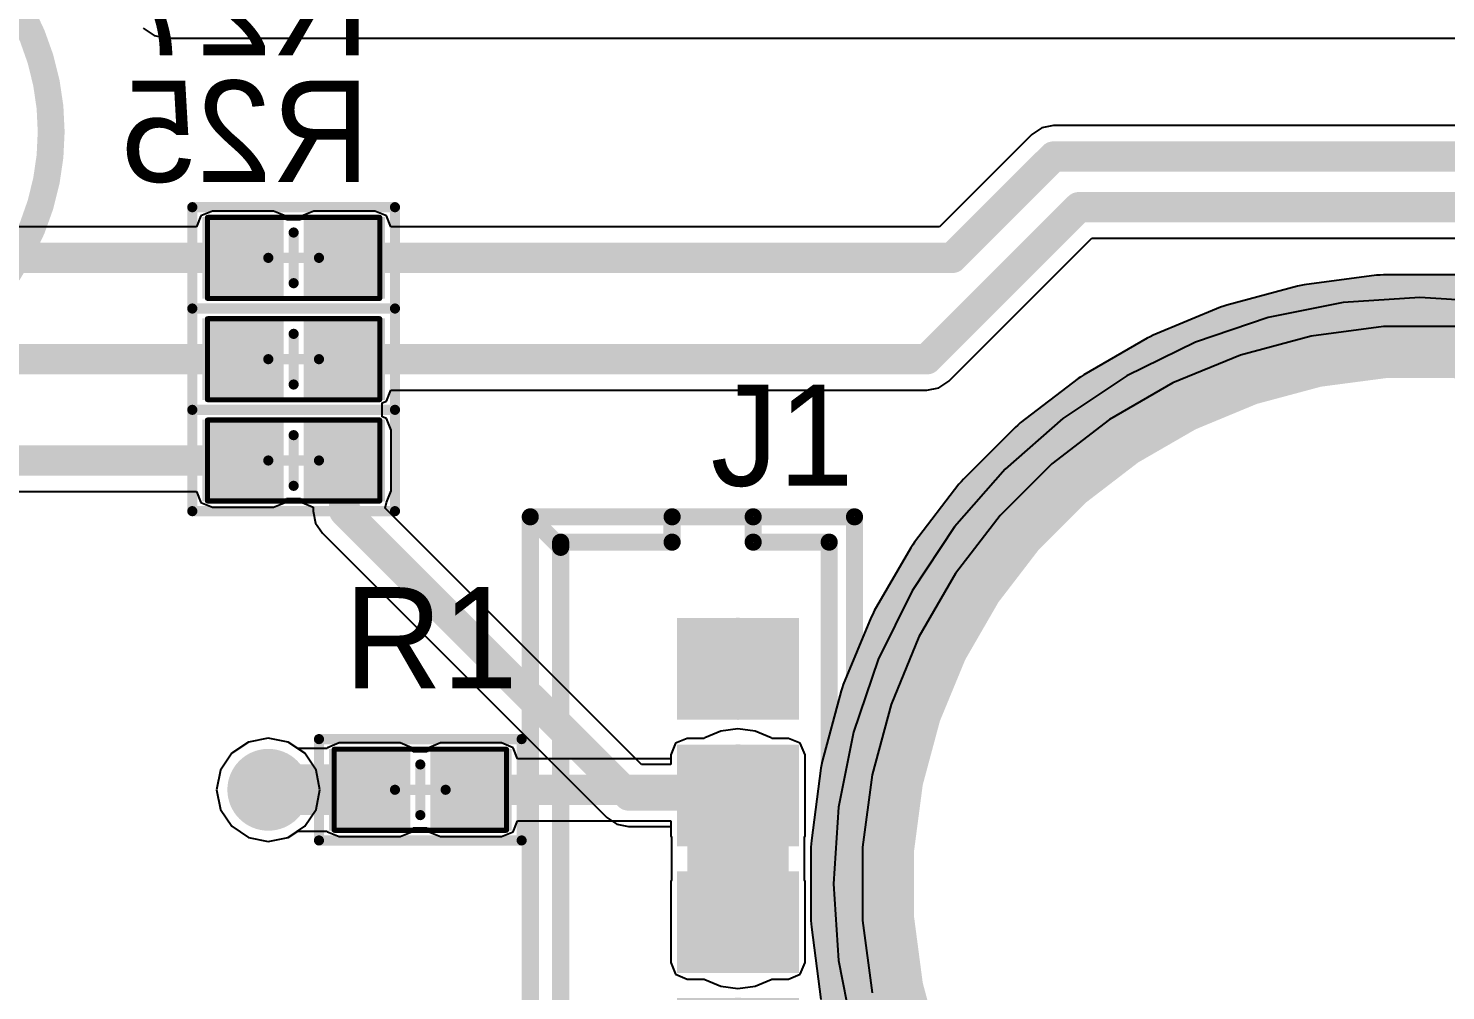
# Model space of a CAD drawing. Header units: millimetres. Extents: x 118 to 288, y 159 to 220.
# Drawn here: x 217.38 to 231.37, y 193.79 to 203.29 of the extents above; entities that cross this region are included whole.
import ezdxf

# ---------------------------------------------------------------- set-up
doc = ezdxf.new("R2010")
doc.units = ezdxf.units.MM
for name, color, linetype in [('BottomLayer', 5, 'Continuous'), ('BottomOverlay', 54, 'Continuous'), ('BottomPaste', 16, 'Continuous'), ('BottomSolder', 6, 'Continuous'), ('InternalPlane1', 76, 'Continuous'), ('InternalPlane2', 16, 'Continuous'), ('KeepOutLayer', 6, 'Continuous'), ('Mechanical1', 6, 'Continuous'), ('Mechanical15', 56, 'Continuous'), ('MultiLayer', 9, 'Continuous'), ('PadHoleLayer', 156, 'Continuous'), ('TopLayer', 1, 'Continuous'), ('TopOverlay', 2, 'Continuous'), ('TopPaste', 8, 'Continuous'), ('TopSolder', 216, 'Continuous'), ('ViaHoleLayer', 16, 'Continuous')]:
    doc.layers.add(name, color=color, linetype=linetype)

# ---------------------------------------------------------------- blocks, each defined once
blk = doc.blocks.new('MOLEX53047_0410_B_67')
at = {"layer": 'BottomLayer'}
for points in [[(-0.4, -0.5), (0.4, -0.5), (-0.4, 0.5), (0.4, 0.5)], [(0.85, -0.5), (1.65, -0.5), (0.85, 0.5), (1.65, 0.5)], [(2.1, -0.5), (2.9, -0.5), (2.1, 0.5), (2.9, 0.5)], [(3.35, -0.5), (4.15, -0.5), (3.35, 0.5), (4.15, 0.5)]]:
    blk.add_solid(points, dxfattribs=at)
at = {"layer": 'BottomOverlay', "const_width": 0.17}
for points in [[(-1.5, 2.05), (-1.5, -1.15)], [(-1.5, 2.05), (5.25, 2.05)], [(-1.5, 2.05), (-1.2, 1.75)], [(5.25, 2.05), (4.95, 1.75)], [(5.25, 2.05), (5.25, -1.15)], [(-1.25, 1.75), (5, 1.75)], [(-1.25, 1.75), (-1.2, 1.75)], [(-1.25, 1.75), (-1.25, 0.65)], [(4.95, 1.75), (5, 1.75)], [(5, 1.75), (5, 0.65)], [(-1.5, 0.65), (-1.25, 0.65)], [(5, 0.65), (5.25, 0.65)], [(-1.5, -0.15), (-1.25, -0.15)], [(-1.25, -0.15), (-1.25, -0.9)], [(5, -0.15), (5.25, -0.15)], [(5, -0.15), (5, -0.9)], [(-1.25, -0.9), (5, -0.9)], [(-1.5, -1.15), (5.25, -1.15)]]:
    blk.add_lwpolyline(points, dxfattribs=at)
at = {"layer": 'BottomOverlay', "const_width": 0.085}
for points in [[(-1.542, 2.05, 1), (-1.458, 2.05, 1)], [(-1.542, 2.05, 1), (-1.458, 2.05, 1)], [(-1.542, 2.05, 1), (-1.458, 2.05, 1)], [(5.208, 2.05, 1), (5.292, 2.05, 1)], [(5.208, 2.05, 1), (5.292, 2.05, 1)], [(5.208, 2.05, 1), (5.292, 2.05, 1)], [(-1.292, 1.75, 1), (-1.208, 1.75, 1)], [(-1.292, 1.75, 1), (-1.208, 1.75, 1)], [(-1.292, 1.75, 1), (-1.208, 1.75, 1)], [(-1.242, 1.75, 1), (-1.157, 1.75, 1)], [(-1.242, 1.75, 1), (-1.157, 1.75, 1)], [(4.907, 1.75, 1), (4.992, 1.75, 1)], [(4.907, 1.75, 1), (4.992, 1.75, 1)], [(4.958, 1.75, 1), (5.042, 1.75, 1)], [(4.958, 1.75, 1), (5.042, 1.75, 1)], [(4.958, 1.75, 1), (5.042, 1.75, 1)], [(-1.542, 0.65, 1), (-1.458, 0.65, 1)], [(-1.292, 0.65, 1), (-1.208, 0.65, 1)], [(-1.292, 0.65, 1), (-1.208, 0.65, 1)], [(4.958, 0.65, 1), (5.042, 0.65, 1)], [(4.958, 0.65, 1), (5.042, 0.65, 1)], [(5.208, 0.65, 1), (5.292, 0.65, 1)], [(-1.542, -0.15, 1), (-1.458, -0.15, 1)], [(-1.292, -0.15, 1), (-1.208, -0.15, 1)], [(-1.292, -0.15, 1), (-1.208, -0.15, 1)], [(4.958, -0.15, 1), (5.042, -0.15, 1)], [(4.958, -0.15, 1), (5.042, -0.15, 1)], [(5.208, -0.15, 1), (5.292, -0.15, 1)], [(-1.292, -0.9, 1), (-1.208, -0.9, 1)], [(-1.292, -0.9, 1), (-1.208, -0.9, 1)], [(4.958, -0.9, 1), (5.042, -0.9, 1)], [(4.958, -0.9, 1), (5.042, -0.9, 1)], [(-1.542, -1.15, 1), (-1.458, -1.15, 1)], [(-1.542, -1.15, 1), (-1.458, -1.15, 1)], [(5.208, -1.15, 1), (5.292, -1.15, 1)], [(5.208, -1.15, 1), (5.292, -1.15, 1)]]:
    blk.add_lwpolyline(points, format="xyb", close=True, dxfattribs=at)
at = {"layer": 'BottomSolder'}
for points in [[(-0.502, -0.602), (0.502, -0.602), (-0.502, 0.602), (0.502, 0.602)], [(0.748, -0.602), (1.752, -0.602), (0.748, 0.602), (1.752, 0.602)], [(1.998, -0.602), (3.002, -0.602), (1.998, 0.602), (3.002, 0.602)], [(3.248, -0.602), (4.252, -0.602), (3.248, 0.602), (4.252, 0.602)]]:
    blk.add_solid(points, dxfattribs=at)
at = {"layer": 'InternalPlane1', "const_width": 0.504}
for points in [[(0.998, 0, 1), (1.502, 0, 1)], [(2.248, 0, 1), (2.752, 0, 1)]]:
    blk.add_lwpolyline(points, format="xyb", close=True, dxfattribs=at)
at = {"layer": 'InternalPlane2', "const_width": 0.504}
for points in [[(-0.252, 0, 1), (0.252, 0, 1)], [(0.998, 0, 1), (1.502, 0, 1)], [(2.248, 0, 1), (2.752, 0, 1)], [(3.498, 0, 1), (4.002, 0, 1)]]:
    blk.add_lwpolyline(points, format="xyb", close=True, dxfattribs=at)
at = {"layer": 'MultiLayer'}
for points in [[(-0.4, -0.5), (0.4, -0.5), (-0.4, 0.5), (0.4, 0.5)], [(0.85, -0.5), (1.65, -0.5), (0.85, 0.5), (1.65, 0.5)], [(2.1, -0.5), (2.9, -0.5), (2.1, 0.5), (2.9, 0.5)], [(3.35, -0.5), (4.15, -0.5), (3.35, 0.5), (4.15, 0.5)]]:
    blk.add_solid(points, dxfattribs=at)
at = {"layer": 'PadHoleLayer', "const_width": 0.25}
for points in [[(-0.125, 0, 1), (0.125, 0, 1)], [(1.125, 0, 1), (1.375, 0, 1)], [(2.375, 0, 1), (2.625, 0, 1)], [(3.625, 0, 1), (3.875, 0, 1)]]:
    blk.add_lwpolyline(points, format="xyb", close=True, dxfattribs=at)
at = {"layer": 'TopLayer'}
for points in [[(-0.4, -0.5), (0.4, -0.5), (-0.4, 0.5), (0.4, 0.5)], [(0.85, -0.5), (1.65, -0.5), (0.85, 0.5), (1.65, 0.5)], [(2.1, -0.5), (2.9, -0.5), (2.1, 0.5), (2.9, 0.5)], [(3.35, -0.5), (4.15, -0.5), (3.35, 0.5), (4.15, 0.5)]]:
    blk.add_solid(points, dxfattribs=at)
at = {"layer": 'TopSolder'}
for points in [[(-0.502, -0.602), (0.502, -0.602), (-0.502, 0.602), (0.502, 0.602)], [(0.748, -0.602), (1.752, -0.602), (0.748, 0.602), (1.752, 0.602)], [(1.998, -0.602), (3.002, -0.602), (1.998, 0.602), (3.002, 0.602)], [(3.248, -0.602), (4.252, -0.602), (3.248, 0.602), (4.252, 0.602)]]:
    blk.add_solid(points, dxfattribs=at)
blk = doc.blocks.new('0402__76')
at = {"layer": 'Mechanical15'}
for points, const_width in [([(-0.4, 0.85), (0.4, 0.85)], 0.05), ([(-0.4, 0.85), (-0.4, -0.85)], 0.05), ([(0.4, 0.85), (0.4, -0.85)], 0.05), ([(0, 0.25), (0, -0.25)], 0.1), ([(-0.25, 0), (0.25, 0)], 0.1), ([(-0.4, -0.85), (0.4, -0.85)], 0.05)]:
    blk.add_lwpolyline(points, dxfattribs=dict(at, const_width=const_width))
for points, const_width in [([(-0.412, 0.85, 1), (-0.387, 0.85, 1)], 0.025), ([(-0.412, 0.85, 1), (-0.387, 0.85, 1)], 0.025), ([(0.387, 0.85, 1), (0.412, 0.85, 1)], 0.025), ([(0.387, 0.85, 1), (0.412, 0.85, 1)], 0.025), ([(-0.025, 0.25, 1), (0.025, 0.25, 1)], 0.05), ([(-0.275, 0, 1), (-0.225, 0, 1)], 0.05), ([(0.225, 0, 1), (0.275, 0, 1)], 0.05), ([(-0.025, -0.25, 1), (0.025, -0.25, 1)], 0.05), ([(-0.412, -0.85, 1), (-0.387, -0.85, 1)], 0.025), ([(-0.412, -0.85, 1), (-0.387, -0.85, 1)], 0.025), ([(0.387, -0.85, 1), (0.412, -0.85, 1)], 0.025), ([(0.387, -0.85, 1), (0.412, -0.85, 1)], 0.025)]:
    blk.add_lwpolyline(points, format="xyb", close=True, dxfattribs=dict(at, const_width=const_width))
at = {"layer": 'TopLayer'}
for points in [[(0.3, 0.8), (-0.3, 0.8), (0.3, 0.2), (-0.3, 0.2)], [(0.3, -0.2), (-0.3, -0.2), (0.3, -0.8), (-0.3, -0.8)]]:
    blk.add_solid(points, dxfattribs=at)
at = {"layer": 'TopOverlay', "const_width": 0.1}
for points in [[(-0.5, 1), (-0.5, -1)], [(-0.5, 1), (0.5, 1)], [(0.5, 1), (0.5, -1)], [(-0.5, -1), (0.5, -1)]]:
    blk.add_lwpolyline(points, dxfattribs=at)
at = {"layer": 'TopOverlay', "const_width": 0.05}
for points in [[(-0.525, 1, 1), (-0.475, 1, 1)], [(-0.525, 1, 1), (-0.475, 1, 1)], [(0.475, 1, 1), (0.525, 1, 1)], [(0.475, 1, 1), (0.525, 1, 1)], [(-0.525, -1, 1), (-0.475, -1, 1)], [(-0.525, -1, 1), (-0.475, -1, 1)], [(0.475, -1, 1), (0.525, -1, 1)], [(0.475, -1, 1), (0.525, -1, 1)]]:
    blk.add_lwpolyline(points, format="xyb", close=True, dxfattribs=at)
at = {"layer": 'TopPaste'}
for points in [[(0.3, 0.8), (-0.3, 0.8), (0.3, 0.2), (-0.3, 0.2)], [(0.3, -0.2), (-0.3, -0.2), (0.3, -0.8), (-0.3, -0.8)]]:
    blk.add_solid(points, dxfattribs=at)
at = {"layer": 'TopSolder'}
for points in [[(0.402, 0.902), (-0.402, 0.902), (0.402, 0.098), (-0.402, 0.098)], [(0.402, -0.098), (-0.402, -0.098), (0.402, -0.902), (-0.402, -0.902)]]:
    blk.add_solid(points, dxfattribs=at)
blk = doc.blocks.new('LED5MM_RED_106')
at = {"layer": 'BottomLayer', "const_width": 0.675}
for points in [[(-1.607, 0, 1), (-0.933, 0, 1)], [(0.933, 0, 1), (1.607, 0, 1)]]:
    blk.add_lwpolyline(points, format="xyb", close=True, dxfattribs=at)
at = {"layer": 'BottomSolder', "const_width": 0.777}
for points in [[(-1.658, 0, 1), (-0.882, 0, 1)], [(0.882, 0, 1), (1.658, 0, 1)]]:
    blk.add_lwpolyline(points, format="xyb", close=True, dxfattribs=at)
at = {"layer": 'InternalPlane1', "const_width": 0.754}
for points in [[(-1.647, 0, 1), (-0.893, 0, 1)], [(0.893, 0, 1), (1.647, 0, 1)]]:
    blk.add_lwpolyline(points, format="xyb", close=True, dxfattribs=at)
at = {"layer": 'InternalPlane2', "const_width": 0.754}
blk.add_lwpolyline([(0.893, 0, 1), (1.647, 0, 1)], format="xyb", close=True, dxfattribs=at)
at = {"layer": 'MultiLayer', "const_width": 0.675}
for points in [[(-1.607, 0, 1), (-0.933, 0, 1)], [(0.933, 0, 1), (1.607, 0, 1)]]:
    blk.add_lwpolyline(points, format="xyb", close=True, dxfattribs=at)
at = {"layer": 'PadHoleLayer', "const_width": 0.5}
for points in [[(-1.52, 0, 1), (-1.02, 0, 1)], [(1.02, 0, 1), (1.52, 0, 1)]]:
    blk.add_lwpolyline(points, format="xyb", close=True, dxfattribs=at)
at = {"layer": 'TopLayer', "const_width": 0.675}
for points in [[(-1.607, 0, 1), (-0.933, 0, 1)], [(0.933, 0, 1), (1.607, 0, 1)]]:
    blk.add_lwpolyline(points, format="xyb", close=True, dxfattribs=at)
at = {"layer": 'TopOverlay', "const_width": 0.17}
blk.add_lwpolyline([(2.127, -1.225, -3.732051), (2.127, 1.225)], format="xyb", dxfattribs=at)
blk.add_lwpolyline([(2.125, 1.225), (2.125, -1.225)], dxfattribs=at)
at = {"layer": 'TopOverlay', "const_width": 0.085}
for points in [[(2.083, 1.225, 1), (2.167, 1.225, 1)], [(2.084, 1.225, 1), (2.169, 1.225, 1)], [(2.083, -1.225, 1), (2.167, -1.225, 1)], [(2.084, -1.225, 1), (2.169, -1.225, 1)]]:
    blk.add_lwpolyline(points, format="xyb", close=True, dxfattribs=at)
at = {"layer": 'TopSolder', "const_width": 0.777}
for points in [[(-1.658, 0, 1), (-0.882, 0, 1)], [(0.882, 0, 1), (1.658, 0, 1)]]:
    blk.add_lwpolyline(points, format="xyb", close=True, dxfattribs=at)
blk = doc.blocks.new('0402__B_116')
at = {"layer": 'BottomLayer'}
for points in [[(0.3, 0.8), (-0.3, 0.8), (0.3, 0.2), (-0.3, 0.2)], [(0.3, -0.2), (-0.3, -0.2), (0.3, -0.8), (-0.3, -0.8)]]:
    blk.add_solid(points, dxfattribs=at)
at = {"layer": 'BottomOverlay', "const_width": 0.1}
for points in [[(-0.5, -1), (-0.5, 1)], [(0.5, 1), (-0.5, 1)], [(0.5, -1), (0.5, 1)], [(0.5, -1), (-0.5, -1)]]:
    blk.add_lwpolyline(points, dxfattribs=at)
at = {"layer": 'BottomOverlay', "const_width": 0.05}
for points in [[(-0.525, 1, 1), (-0.475, 1, 1)], [(-0.525, 1, 1), (-0.475, 1, 1)], [(0.475, 1, 1), (0.525, 1, 1)], [(0.475, 1, 1), (0.525, 1, 1)], [(-0.525, -1, 1), (-0.475, -1, 1)], [(-0.525, -1, 1), (-0.475, -1, 1)], [(0.475, -1, 1), (0.525, -1, 1)], [(0.475, -1, 1), (0.525, -1, 1)]]:
    blk.add_lwpolyline(points, format="xyb", close=True, dxfattribs=at)
at = {"layer": 'BottomPaste'}
for points in [[(0.3, 0.8), (-0.3, 0.8), (0.3, 0.2), (-0.3, 0.2)], [(0.3, -0.2), (-0.3, -0.2), (0.3, -0.8), (-0.3, -0.8)]]:
    blk.add_solid(points, dxfattribs=at)
at = {"layer": 'BottomSolder'}
for points in [[(0.402, 0.902), (-0.402, 0.902), (0.402, 0.098), (-0.402, 0.098)], [(0.402, -0.098), (-0.402, -0.098), (0.402, -0.902), (-0.402, -0.902)]]:
    blk.add_solid(points, dxfattribs=at)
at = {"layer": 'Mechanical15'}
for points, const_width in [([(0.4, 0.85), (-0.4, 0.85)], 0.05), ([(-0.4, -0.85), (-0.4, 0.85)], 0.05), ([(0.4, -0.85), (0.4, 0.85)], 0.05), ([(0, -0.25), (0, 0.25)], 0.1), ([(0.25, 0), (-0.25, 0)], 0.1), ([(0.4, -0.85), (-0.4, -0.85)], 0.05)]:
    blk.add_lwpolyline(points, dxfattribs=dict(at, const_width=const_width))
for points, const_width in [([(-0.412, 0.85, 1), (-0.387, 0.85, 1)], 0.025), ([(-0.412, 0.85, 1), (-0.387, 0.85, 1)], 0.025), ([(0.387, 0.85, 1), (0.412, 0.85, 1)], 0.025), ([(0.387, 0.85, 1), (0.412, 0.85, 1)], 0.025), ([(-0.025, 0.25, 1), (0.025, 0.25, 1)], 0.05), ([(-0.275, 0, 1), (-0.225, 0, 1)], 0.05), ([(0.225, 0, 1), (0.275, 0, 1)], 0.05), ([(-0.025, -0.25, 1), (0.025, -0.25, 1)], 0.05), ([(-0.412, -0.85, 1), (-0.387, -0.85, 1)], 0.025), ([(-0.412, -0.85, 1), (-0.387, -0.85, 1)], 0.025), ([(0.387, -0.85, 1), (0.412, -0.85, 1)], 0.025), ([(0.387, -0.85, 1), (0.412, -0.85, 1)], 0.025)]:
    blk.add_lwpolyline(points, format="xyb", close=True, dxfattribs=dict(at, const_width=const_width))
blk = doc.blocks.new('0402__B_118')
at = {"layer": 'BottomLayer'}
for points in [[(0.3, 0.8), (-0.3, 0.8), (0.3, 0.2), (-0.3, 0.2)], [(0.3, -0.2), (-0.3, -0.2), (0.3, -0.8), (-0.3, -0.8)]]:
    blk.add_solid(points, dxfattribs=at)
at = {"layer": 'BottomOverlay', "const_width": 0.1}
for points in [[(-0.5, -1), (-0.5, 1)], [(0.5, 1), (-0.5, 1)], [(0.5, -1), (0.5, 1)], [(0.5, -1), (-0.5, -1)]]:
    blk.add_lwpolyline(points, dxfattribs=at)
at = {"layer": 'BottomOverlay', "const_width": 0.05}
for points in [[(-0.525, 1, 1), (-0.475, 1, 1)], [(-0.525, 1, 1), (-0.475, 1, 1)], [(0.475, 1, 1), (0.525, 1, 1)], [(0.475, 1, 1), (0.525, 1, 1)], [(-0.525, -1, 1), (-0.475, -1, 1)], [(-0.525, -1, 1), (-0.475, -1, 1)], [(0.475, -1, 1), (0.525, -1, 1)], [(0.475, -1, 1), (0.525, -1, 1)]]:
    blk.add_lwpolyline(points, format="xyb", close=True, dxfattribs=at)
at = {"layer": 'BottomPaste'}
for points in [[(0.3, 0.8), (-0.3, 0.8), (0.3, 0.2), (-0.3, 0.2)], [(0.3, -0.2), (-0.3, -0.2), (0.3, -0.8), (-0.3, -0.8)]]:
    blk.add_solid(points, dxfattribs=at)
at = {"layer": 'BottomSolder'}
for points in [[(0.402, 0.902), (-0.402, 0.902), (0.402, 0.098), (-0.402, 0.098)], [(0.402, -0.098), (-0.402, -0.098), (0.402, -0.902), (-0.402, -0.902)]]:
    blk.add_solid(points, dxfattribs=at)
at = {"layer": 'Mechanical15'}
for points, const_width in [([(0.4, 0.85), (-0.4, 0.85)], 0.05), ([(-0.4, -0.85), (-0.4, 0.85)], 0.05), ([(0.4, -0.85), (0.4, 0.85)], 0.05), ([(0, -0.25), (0, 0.25)], 0.1), ([(0.25, 0), (-0.25, 0)], 0.1), ([(0.4, -0.85), (-0.4, -0.85)], 0.05)]:
    blk.add_lwpolyline(points, dxfattribs=dict(at, const_width=const_width))
for points, const_width in [([(-0.412, 0.85, 1), (-0.387, 0.85, 1)], 0.025), ([(-0.412, 0.85, 1), (-0.387, 0.85, 1)], 0.025), ([(0.387, 0.85, 1), (0.412, 0.85, 1)], 0.025), ([(0.387, 0.85, 1), (0.412, 0.85, 1)], 0.025), ([(-0.025, 0.25, 1), (0.025, 0.25, 1)], 0.05), ([(-0.275, 0, 1), (-0.225, 0, 1)], 0.05), ([(0.225, 0, 1), (0.275, 0, 1)], 0.05), ([(-0.025, -0.25, 1), (0.025, -0.25, 1)], 0.05), ([(-0.412, -0.85, 1), (-0.387, -0.85, 1)], 0.025), ([(-0.412, -0.85, 1), (-0.387, -0.85, 1)], 0.025), ([(0.387, -0.85, 1), (0.412, -0.85, 1)], 0.025), ([(0.387, -0.85, 1), (0.412, -0.85, 1)], 0.025)]:
    blk.add_lwpolyline(points, format="xyb", close=True, dxfattribs=dict(at, const_width=const_width))
blk = doc.blocks.new('0402__B_119')
at = {"layer": 'BottomLayer'}
for points in [[(0.3, 0.8), (-0.3, 0.8), (0.3, 0.2), (-0.3, 0.2)], [(0.3, -0.2), (-0.3, -0.2), (0.3, -0.8), (-0.3, -0.8)]]:
    blk.add_solid(points, dxfattribs=at)
at = {"layer": 'BottomOverlay', "const_width": 0.1}
for points in [[(-0.5, -1), (-0.5, 1)], [(0.5, 1), (-0.5, 1)], [(0.5, -1), (0.5, 1)], [(0.5, -1), (-0.5, -1)]]:
    blk.add_lwpolyline(points, dxfattribs=at)
at = {"layer": 'BottomOverlay', "const_width": 0.05}
for points in [[(-0.525, 1, 1), (-0.475, 1, 1)], [(-0.525, 1, 1), (-0.475, 1, 1)], [(0.475, 1, 1), (0.525, 1, 1)], [(0.475, 1, 1), (0.525, 1, 1)], [(-0.525, -1, 1), (-0.475, -1, 1)], [(-0.525, -1, 1), (-0.475, -1, 1)], [(0.475, -1, 1), (0.525, -1, 1)], [(0.475, -1, 1), (0.525, -1, 1)]]:
    blk.add_lwpolyline(points, format="xyb", close=True, dxfattribs=at)
at = {"layer": 'BottomPaste'}
for points in [[(0.3, 0.8), (-0.3, 0.8), (0.3, 0.2), (-0.3, 0.2)], [(0.3, -0.2), (-0.3, -0.2), (0.3, -0.8), (-0.3, -0.8)]]:
    blk.add_solid(points, dxfattribs=at)
at = {"layer": 'BottomSolder'}
for points in [[(0.402, 0.902), (-0.402, 0.902), (0.402, 0.098), (-0.402, 0.098)], [(0.402, -0.098), (-0.402, -0.098), (0.402, -0.902), (-0.402, -0.902)]]:
    blk.add_solid(points, dxfattribs=at)
at = {"layer": 'Mechanical15'}
for points, const_width in [([(0.4, 0.85), (-0.4, 0.85)], 0.05), ([(-0.4, -0.85), (-0.4, 0.85)], 0.05), ([(0.4, -0.85), (0.4, 0.85)], 0.05), ([(0, -0.25), (0, 0.25)], 0.1), ([(0.25, 0), (-0.25, 0)], 0.1), ([(0.4, -0.85), (-0.4, -0.85)], 0.05)]:
    blk.add_lwpolyline(points, dxfattribs=dict(at, const_width=const_width))
for points, const_width in [([(-0.412, 0.85, 1), (-0.387, 0.85, 1)], 0.025), ([(-0.412, 0.85, 1), (-0.387, 0.85, 1)], 0.025), ([(0.387, 0.85, 1), (0.412, 0.85, 1)], 0.025), ([(0.387, 0.85, 1), (0.412, 0.85, 1)], 0.025), ([(-0.025, 0.25, 1), (0.025, 0.25, 1)], 0.05), ([(-0.275, 0, 1), (-0.225, 0, 1)], 0.05), ([(0.225, 0, 1), (0.275, 0, 1)], 0.05), ([(-0.025, -0.25, 1), (0.025, -0.25, 1)], 0.05), ([(-0.412, -0.85, 1), (-0.387, -0.85, 1)], 0.025), ([(-0.412, -0.85, 1), (-0.387, -0.85, 1)], 0.025), ([(0.387, -0.85, 1), (0.412, -0.85, 1)], 0.025), ([(0.387, -0.85, 1), (0.412, -0.85, 1)], 0.025)]:
    blk.add_lwpolyline(points, format="xyb", close=True, dxfattribs=dict(at, const_width=const_width))

msp = doc.modelspace()

# ---------------------------------------------------------------- linework, layer by layer
at = {"layer": 'BottomLayer'}
for p, q in [((218.516, 203.291), (218.623, 203.219)), ((218.623, 203.219), (218.75, 203.194)), ((218.75, 203.194), (237.026, 203.194)), ((227.383, 202.308), (227.284, 202.241)), ((227.5, 202.331), (227.383, 202.308)), ((234.636, 202.331), (227.5, 202.331)), ((227.5, 202.331), (227.5, 202.331)), ((227.284, 202.241), (226.373, 201.331)), ((219.085, 201.44), (219.04, 201.331)), ((219.2, 201.487), (219.085, 201.44)), ((219.8, 201.487), (219.2, 201.487)), ((219.915, 201.44), (219.8, 201.487)), ((219.931, 201.4), (219.915, 201.44)), ((220.085, 201.44), (220.069, 201.4)), ((220.2, 201.487), (220.085, 201.44)), ((220.8, 201.487), (220.2, 201.487)), ((220.915, 201.44), (220.8, 201.487)), ((220.96, 201.331), (220.915, 201.44)), ((219.04, 201.331), (216.55, 201.331)), ((220.069, 201.4), (219.931, 201.4)), ((226.373, 201.331), (220.96, 201.331)), ((226.466, 199.809), (227.877, 201.219)), ((227.877, 201.219), (234.373, 201.219)), ((230.359, 200.585), (229.617, 200.437)), ((231.115, 200.634), (230.359, 200.585)), ((231.87, 200.585), (231.115, 200.634)), ((229.617, 200.437), (228.9, 200.194)), ((228.9, 200.194), (228.221, 199.859)), ((226.25, 199.719), (226.367, 199.742)), ((226.367, 199.742), (226.466, 199.809)), ((228.221, 199.859), (227.592, 199.438)), ((220.875, 199.594), (220.915, 199.61)), ((220.915, 199.61), (220.96, 199.719)), ((220.96, 199.719), (226.25, 199.719)), ((226.25, 199.719), (226.25, 199.719)), ((220.875, 199.456), (220.875, 199.594)), ((220.915, 199.44), (220.875, 199.456)), ((220.962, 199.325), (220.915, 199.44)), ((220.962, 198.725), (220.962, 199.325)), ((227.592, 199.438), (227.023, 198.939)), ((227.023, 198.939), (226.523, 198.37)), ((213.914, 198.719), (219.04, 198.719)), ((219.04, 198.719), (219.085, 198.61)), ((219.915, 198.61), (219.931, 198.65)), ((219.931, 198.65), (220.069, 198.65)), ((220.069, 198.65), (220.085, 198.61)), ((220.915, 198.61), (220.962, 198.725)), ((219.085, 198.61), (219.2, 198.563)), ((219.2, 198.563), (219.8, 198.563)), ((219.8, 198.563), (219.915, 198.61)), ((220.085, 198.61), (220.194, 198.565)), ((220.194, 198.565), (220.194, 198.525)), ((220.194, 198.525), (220.194, 198.525)), ((220.194, 198.525), (220.217, 198.408)), ((220.904, 198.554), (220.915, 198.61)), ((223.433, 196.025), (220.904, 198.554)), ((220.217, 198.408), (220.284, 198.309)), ((226.523, 198.37), (226.103, 197.74)), ((220.284, 198.309), (223.09, 195.503)), ((226.103, 197.74), (225.768, 197.061)), ((225.768, 197.061), (225.525, 196.345)), ((219.555, 196.246), (219.39, 196.135)), ((219.75, 196.285), (219.555, 196.246)), ((219.945, 196.246), (219.75, 196.285)), ((220.11, 196.135), (219.945, 196.246)), ((223.885, 196.281), (223.77, 196.234)), ((224.05, 196.281), (223.885, 196.281)), ((224.057, 196.287), (224.05, 196.281)), ((224.215, 196.352), (224.057, 196.287)), ((224.385, 196.375), (224.215, 196.352)), ((224.555, 196.352), (224.385, 196.375)), ((224.713, 196.287), (224.555, 196.352)), ((224.72, 196.281), (224.713, 196.287)), ((224.885, 196.281), (224.72, 196.281)), ((225, 196.234), (224.885, 196.281)), ((225.525, 196.345), (225.377, 195.602)), ((219.39, 196.135), (219.279, 195.97)), ((220.221, 195.97), (220.11, 196.135)), ((223.77, 196.234), (223.723, 196.119)), ((223.723, 196.119), (223.723, 196.025)), ((225.047, 196.119), (225, 196.234)), ((225.047, 195.319), (225.047, 196.119)), ((219.279, 195.97), (219.24, 195.775)), ((220.26, 195.775), (220.221, 195.97)), ((223.723, 196.025), (223.433, 196.025)), ((219.24, 195.775), (219.279, 195.58)), ((220.221, 195.58), (220.26, 195.775)), ((219.279, 195.58), (219.39, 195.415)), ((220.11, 195.415), (220.221, 195.58)), ((225.377, 195.602), (225.327, 194.847)), ((219.39, 195.415), (219.555, 195.304)), ((219.945, 195.304), (220.11, 195.415)), ((223.09, 195.503), (223.09, 195.503)), ((223.09, 195.503), (223.189, 195.436)), ((223.189, 195.436), (223.306, 195.413)), ((223.306, 195.413), (223.723, 195.413)), ((223.723, 195.413), (223.723, 195.319)), ((219.555, 195.304), (219.75, 195.265)), ((219.75, 195.265), (219.945, 195.304)), ((223.723, 195.319), (223.729, 195.303)), ((223.729, 195.303), (223.729, 194.885)), ((225.041, 195.303), (225.047, 195.319)), ((225.041, 194.885), (225.041, 195.303)), ((223.729, 194.885), (223.723, 194.869)), ((223.723, 194.869), (223.723, 194.069)), ((225.047, 194.869), (225.041, 194.885)), ((225.047, 194.069), (225.047, 194.869)), ((225.327, 194.847), (225.377, 194.091)), ((223.723, 194.069), (223.77, 193.954)), ((225, 193.954), (225.047, 194.069)), ((225.377, 194.091), (225.525, 193.349)), ((223.77, 193.954), (223.885, 193.907)), ((223.885, 193.907), (224.05, 193.907)), ((224.05, 193.907), (224.057, 193.901)), ((224.057, 193.901), (224.215, 193.836)), ((224.555, 193.836), (224.713, 193.901)), ((224.713, 193.901), (224.72, 193.907)), ((224.72, 193.907), (224.885, 193.907)), ((224.885, 193.907), (225, 193.954)), ((224.215, 193.836), (224.385, 193.813)), ((224.385, 193.813), (224.555, 193.836))]:
    msp.add_line(p, q, dxfattribs=at)
for points, const_width in [([(226.5, 201.025), (227.5, 202.025)], 0.3), ([(227.5, 202.025), (234.636, 202.025)], 0.3), ([(226.25, 200.025), (227.75, 201.525)], 0.3), ([(227.75, 201.525), (234.5, 201.525)], 0.3), ([(213.186, 201.025), (219.5, 201.025)], 0.3), ([(220.5, 201.025), (226.5, 201.025)], 0.3), ([(213.55, 200.025), (219.5, 200.025)], 0.3), ([(220.5, 200.025), (226.25, 200.025)], 0.3), ([(213.914, 199.025), (219.5, 199.025)], 0.3), ([(220.5, 198.525), (220.5, 199.025)], 0.3), ([(220.5, 198.525), (223.306, 195.719)], 0.3), ([(224.385, 194.469), (224.385, 195.719)], 1), ([(223.306, 195.719), (224.385, 195.719)], 0.3), ([(224.385, 194.294), (224.385, 194.469)], 0.35)]:
    msp.add_lwpolyline(points, dxfattribs=dict(at, const_width=const_width))
for points, const_width in [([(227.425, 202.025, 1), (227.575, 202.025, 1)], 0.15), ([(227.425, 202.025, 1), (227.575, 202.025, 1)], 0.15), ([(227.675, 201.525, 1), (227.825, 201.525, 1)], 0.15), ([(227.675, 201.525, 1), (227.825, 201.525, 1)], 0.15), ([(219.425, 201.025, 1), (219.575, 201.025, 1)], 0.15), ([(220.425, 201.025, 1), (220.575, 201.025, 1)], 0.15), ([(226.425, 201.025, 1), (226.575, 201.025, 1)], 0.15), ([(226.425, 201.025, 1), (226.575, 201.025, 1)], 0.15), ([(219.425, 200.025, 1), (219.575, 200.025, 1)], 0.15), ([(220.425, 200.025, 1), (220.575, 200.025, 1)], 0.15), ([(226.175, 200.025, 1), (226.325, 200.025, 1)], 0.15), ([(226.175, 200.025, 1), (226.325, 200.025, 1)], 0.15), ([(219.425, 199.025, 1), (219.575, 199.025, 1)], 0.15), ([(220.425, 199.025, 1), (220.575, 199.025, 1)], 0.15), ([(220.425, 198.525, 1), (220.575, 198.525, 1)], 0.15), ([(220.425, 198.525, 1), (220.575, 198.525, 1)], 0.15), ([(219.575, 195.775, 1), (219.925, 195.775, 1)], 0.35), ([(224.135, 195.719, 1), (224.635, 195.719, 1)], 0.5), ([(223.231, 195.719, 1), (223.381, 195.719, 1)], 0.15), ([(223.231, 195.719, 1), (223.381, 195.719, 1)], 0.15), ([(224.31, 195.719, 1), (224.46, 195.719, 1)], 0.15), ([(224.135, 194.469, 1), (224.635, 194.469, 1)], 0.5), ([(224.297, 194.469, 1), (224.472, 194.469, 1)], 0.175), ([(224.297, 194.294, 1), (224.472, 194.294, 1)], 0.175)]:
    msp.add_lwpolyline(points, format="xyb", close=True, dxfattribs=dict(at, const_width=const_width))
at = {"layer": 'InternalPlane1'}
for p, q in [((230.688, 200.853), (229.973, 200.759)), ((230.721, 200.854), (230.688, 200.853)), ((230.754, 200.857), (230.721, 200.854)), ((231.475, 200.857), (230.754, 200.857)), ((229.907, 200.746), (229.211, 200.559)), ((229.94, 200.751), (229.907, 200.746)), ((229.973, 200.759), (229.94, 200.751)), ((229.148, 200.538), (228.482, 200.262)), ((229.18, 200.547), (229.148, 200.538)), ((229.211, 200.559), (229.18, 200.547)), ((228.422, 200.232), (227.797, 199.872)), ((228.452, 200.246), (228.422, 200.232)), ((228.482, 200.262), (228.452, 200.246)), ((227.742, 199.835), (227.17, 199.396)), ((227.77, 199.852), (227.742, 199.835)), ((227.797, 199.872), (227.77, 199.852)), ((227.12, 199.352), (226.61, 198.842)), ((227.146, 199.373), (227.12, 199.352)), ((227.17, 199.396), (227.146, 199.373)), ((226.566, 198.792), (226.127, 198.22)), ((226.589, 198.816), (226.566, 198.792)), ((226.61, 198.842), (226.589, 198.816)), ((226.127, 198.22), (226.109, 198.191)), ((226.09, 198.164), (225.729, 197.54)), ((226.109, 198.191), (226.09, 198.164)), ((225.716, 197.509), (225.7, 197.48)), ((225.729, 197.54), (225.716, 197.509)), ((225.7, 197.48), (225.424, 196.814)), ((225.424, 196.814), (225.414, 196.782)), ((225.402, 196.751), (225.216, 196.054)), ((225.414, 196.782), (225.402, 196.751)), ((225.203, 195.989), (225.109, 195.274)), ((225.21, 196.021), (225.203, 195.989)), ((225.216, 196.054), (225.21, 196.021)), ((225.109, 195.274), (225.108, 195.24)), ((225.108, 195.24), (225.104, 195.207)), ((225.104, 195.207), (225.104, 194.847)), ((225.104, 194.847), (225.104, 194.486)), ((225.104, 194.486), (225.108, 194.453)), ((225.108, 194.453), (225.109, 194.42)), ((225.109, 194.42), (225.203, 193.705))]:
    msp.add_line(p, q, dxfattribs=at)
at = {"layer": 'InternalPlane1', "const_width": 1.016}
for points in [[(230.04, 200.253), (230.754, 200.347)], [(230.754, 200.347), (231.475, 200.347)], [(231.475, 200.347), (232.19, 200.253)], [(229.343, 200.066), (230.04, 200.253)], [(228.677, 199.79), (229.343, 200.066)], [(228.053, 199.43), (228.677, 199.79)], [(227.481, 198.991), (228.053, 199.43)], [(226.971, 198.481), (227.481, 198.991)], [(226.532, 197.909), (226.971, 198.481)], [(226.171, 197.284), (226.532, 197.909)], [(225.896, 196.618), (226.171, 197.284)], [(225.709, 195.922), (225.896, 196.618)], [(225.615, 195.207), (225.709, 195.922)], [(225.615, 194.847), (225.615, 195.207)], [(225.615, 194.486), (225.615, 194.847)], [(225.615, 194.486), (225.709, 193.771)], [(225.709, 193.771), (225.896, 193.075)]]:
    msp.add_lwpolyline(points, dxfattribs=at)
at = {"layer": 'InternalPlane1'}
for points, const_width in [([(230.5, 200.347, 1), (231.008, 200.347, 1)], 0.508), ([(230.5, 200.347, 1), (231.008, 200.347, 1)], 0.508), ([(231.221, 200.347, 1), (231.729, 200.347, 1)], 0.508), ([(231.221, 200.347, 1), (231.729, 200.347, 1)], 0.508), ([(229.786, 200.253, 1), (230.294, 200.253, 1)], 0.508), ([(229.786, 200.253, 1), (230.294, 200.253, 1)], 0.508), ([(229.089, 200.066, 1), (229.597, 200.066, 1)], 0.508), ([(229.089, 200.066, 1), (229.597, 200.066, 1)], 0.508), ([(228.423, 199.79, 1), (228.931, 199.79, 1)], 0.508), ([(228.423, 199.79, 1), (228.931, 199.79, 1)], 0.508), ([(227.799, 199.43, 1), (228.307, 199.43, 1)], 0.508), ([(227.799, 199.43, 1), (228.307, 199.43, 1)], 0.508), ([(227.227, 198.991, 1), (227.735, 198.991, 1)], 0.508), ([(227.227, 198.991, 1), (227.735, 198.991, 1)], 0.508), ([(226.717, 198.481, 1), (227.225, 198.481, 1)], 0.508), ([(226.717, 198.481, 1), (227.225, 198.481, 1)], 0.508), ([(226.278, 197.909, 1), (226.786, 197.909, 1)], 0.508), ([(226.278, 197.909, 1), (226.786, 197.909, 1)], 0.508), ([(225.917, 197.284, 1), (226.425, 197.284, 1)], 0.508), ([(225.917, 197.284, 1), (226.425, 197.284, 1)], 0.508), ([(225.642, 196.618, 1), (226.15, 196.618, 1)], 0.508), ([(225.642, 196.618, 1), (226.15, 196.618, 1)], 0.508), ([(225.455, 195.922, 1), (225.963, 195.922, 1)], 0.508), ([(225.455, 195.922, 1), (225.963, 195.922, 1)], 0.508), ([(219.548, 195.775, 1), (219.952, 195.775, 1)], 0.404), ([(225.361, 195.207, 1), (225.869, 195.207, 1)], 0.508), ([(225.361, 195.207, 1), (225.869, 195.207, 1)], 0.508), ([(225.361, 194.847, 1), (225.869, 194.847, 1)], 0.508), ([(225.361, 194.847, 1), (225.869, 194.847, 1)], 0.508), ([(225.361, 194.486, 1), (225.869, 194.486, 1)], 0.508), ([(225.361, 194.486, 1), (225.869, 194.486, 1)], 0.508), ([(225.455, 193.771, 1), (225.963, 193.771, 1)], 0.508), ([(225.455, 193.771, 1), (225.963, 193.771, 1)], 0.508)]:
    msp.add_lwpolyline(points, format="xyb", close=True, dxfattribs=dict(at, const_width=const_width))
at = {"layer": 'InternalPlane2'}
for p, q in [((230.688, 200.853), (229.973, 200.759)), ((230.721, 200.854), (230.688, 200.853)), ((230.754, 200.857), (230.721, 200.854)), ((231.475, 200.857), (230.754, 200.857)), ((229.907, 200.746), (229.211, 200.559)), ((229.94, 200.751), (229.907, 200.746)), ((229.973, 200.759), (229.94, 200.751)), ((229.148, 200.538), (228.482, 200.262)), ((229.18, 200.547), (229.148, 200.538)), ((229.211, 200.559), (229.18, 200.547)), ((228.422, 200.232), (227.797, 199.872)), ((228.452, 200.246), (228.422, 200.232)), ((228.482, 200.262), (228.452, 200.246)), ((227.742, 199.835), (227.17, 199.396)), ((227.77, 199.852), (227.742, 199.835)), ((227.797, 199.872), (227.77, 199.852)), ((227.12, 199.352), (226.61, 198.842)), ((227.146, 199.373), (227.12, 199.352)), ((227.17, 199.396), (227.146, 199.373)), ((226.566, 198.792), (226.127, 198.22)), ((226.589, 198.816), (226.566, 198.792)), ((226.61, 198.842), (226.589, 198.816)), ((226.127, 198.22), (226.109, 198.191)), ((226.09, 198.164), (225.729, 197.54)), ((226.109, 198.191), (226.09, 198.164)), ((225.716, 197.509), (225.7, 197.48)), ((225.729, 197.54), (225.716, 197.509)), ((225.7, 197.48), (225.424, 196.814)), ((225.424, 196.814), (225.414, 196.782)), ((225.402, 196.751), (225.216, 196.054)), ((225.414, 196.782), (225.402, 196.751)), ((225.203, 195.989), (225.109, 195.274)), ((225.21, 196.021), (225.203, 195.989)), ((225.216, 196.054), (225.21, 196.021)), ((225.109, 195.274), (225.108, 195.24)), ((225.108, 195.24), (225.104, 195.207)), ((225.104, 195.207), (225.104, 194.847)), ((225.104, 194.847), (225.104, 194.486)), ((225.104, 194.486), (225.108, 194.453)), ((225.108, 194.453), (225.109, 194.42)), ((225.109, 194.42), (225.203, 193.705))]:
    msp.add_line(p, q, dxfattribs=at)
at = {"layer": 'InternalPlane2', "const_width": 1.016}
for points in [[(230.04, 200.253), (230.754, 200.347)], [(230.754, 200.347), (231.475, 200.347)], [(231.475, 200.347), (232.19, 200.253)], [(229.343, 200.066), (230.04, 200.253)], [(228.677, 199.79), (229.343, 200.066)], [(228.053, 199.43), (228.677, 199.79)], [(227.481, 198.991), (228.053, 199.43)], [(226.971, 198.481), (227.481, 198.991)], [(226.532, 197.909), (226.971, 198.481)], [(226.171, 197.284), (226.532, 197.909)], [(225.896, 196.618), (226.171, 197.284)], [(225.709, 195.922), (225.896, 196.618)], [(225.615, 195.207), (225.709, 195.922)], [(225.615, 194.847), (225.615, 195.207)], [(225.615, 194.486), (225.615, 194.847)], [(225.615, 194.486), (225.709, 193.771)], [(225.709, 193.771), (225.896, 193.075)]]:
    msp.add_lwpolyline(points, dxfattribs=at)
at = {"layer": 'InternalPlane2', "const_width": 0.508}
for points in [[(230.5, 200.347, 1), (231.008, 200.347, 1)], [(230.5, 200.347, 1), (231.008, 200.347, 1)], [(231.221, 200.347, 1), (231.729, 200.347, 1)], [(231.221, 200.347, 1), (231.729, 200.347, 1)], [(229.786, 200.253, 1), (230.294, 200.253, 1)], [(229.786, 200.253, 1), (230.294, 200.253, 1)], [(229.089, 200.066, 1), (229.597, 200.066, 1)], [(229.089, 200.066, 1), (229.597, 200.066, 1)], [(228.423, 199.79, 1), (228.931, 199.79, 1)], [(228.423, 199.79, 1), (228.931, 199.79, 1)], [(227.799, 199.43, 1), (228.307, 199.43, 1)], [(227.799, 199.43, 1), (228.307, 199.43, 1)], [(227.227, 198.991, 1), (227.735, 198.991, 1)], [(227.227, 198.991, 1), (227.735, 198.991, 1)], [(226.717, 198.481, 1), (227.225, 198.481, 1)], [(226.717, 198.481, 1), (227.225, 198.481, 1)], [(226.278, 197.909, 1), (226.786, 197.909, 1)], [(226.278, 197.909, 1), (226.786, 197.909, 1)], [(225.917, 197.284, 1), (226.425, 197.284, 1)], [(225.917, 197.284, 1), (226.425, 197.284, 1)], [(225.642, 196.618, 1), (226.15, 196.618, 1)], [(225.642, 196.618, 1), (226.15, 196.618, 1)], [(225.455, 195.922, 1), (225.963, 195.922, 1)], [(225.455, 195.922, 1), (225.963, 195.922, 1)], [(225.361, 195.207, 1), (225.869, 195.207, 1)], [(225.361, 195.207, 1), (225.869, 195.207, 1)], [(225.361, 194.847, 1), (225.869, 194.847, 1)], [(225.361, 194.847, 1), (225.869, 194.847, 1)], [(225.361, 194.486, 1), (225.869, 194.486, 1)], [(225.361, 194.486, 1), (225.869, 194.486, 1)], [(225.455, 193.771, 1), (225.963, 193.771, 1)], [(225.455, 193.771, 1), (225.963, 193.771, 1)]]:
    msp.add_lwpolyline(points, format="xyb", close=True, dxfattribs=at)
at = {"layer": 'KeepOutLayer'}
for points, const_width in [([(236.615, 194.847, 1), (225.615, 194.847, 1)], 0.25), ([(225.552, 194.847, 1), (225.677, 194.847, 1)], 0.125)]:
    msp.add_lwpolyline(points, format="xyb", close=True, dxfattribs=dict(at, const_width=const_width))
at = {"layer": 'Mechanical1'}
for points, const_width in [([(217.615, 202.269, 1), (212.615, 202.269, 1)], 0.25), ([(217.552, 202.269, 1), (217.677, 202.269, 1)], 0.125), ([(236.615, 194.847, 1), (225.615, 194.847, 1)], 0.25), ([(225.552, 194.847, 1), (225.677, 194.847, 1)], 0.125)]:
    msp.add_lwpolyline(points, format="xyb", close=True, dxfattribs=dict(at, const_width=const_width))
at = {"layer": 'MultiLayer'}
for p, q in [((230.754, 200.347), (230.04, 200.253)), ((231.115, 200.347), (230.754, 200.347)), ((231.475, 200.347), (231.115, 200.347)), ((230.04, 200.253), (229.343, 200.066)), ((229.343, 200.066), (228.677, 199.79)), ((228.677, 199.79), (228.053, 199.43)), ((228.053, 199.43), (227.481, 198.991)), ((227.481, 198.991), (226.971, 198.481)), ((226.971, 198.481), (226.532, 197.909)), ((226.532, 197.909), (226.171, 197.284)), ((226.171, 197.284), (225.896, 196.618)), ((225.896, 196.618), (225.709, 195.922)), ((225.709, 195.922), (225.615, 195.207)), ((225.615, 195.207), (225.615, 194.847)), ((225.615, 194.847), (225.615, 194.847)), ((225.615, 194.847), (225.615, 194.486)), ((225.615, 194.486), (225.709, 193.771))]:
    msp.add_line(p, q, dxfattribs=at)
at = {"layer": 'MultiLayer', "const_width": 0.35}
msp.add_lwpolyline([(219.575, 195.775, 1), (219.925, 195.775, 1)], format="xyb", close=True, dxfattribs=at)
at = {"layer": 'TopLayer'}
for p, q in [((230.359, 200.585), (229.617, 200.437)), ((231.115, 200.634), (230.359, 200.585)), ((231.87, 200.585), (231.115, 200.634)), ((229.617, 200.437), (228.9, 200.194)), ((228.9, 200.194), (228.221, 199.859)), ((228.221, 199.859), (227.592, 199.438)), ((227.592, 199.438), (227.023, 198.939)), ((227.023, 198.939), (226.523, 198.37)), ((226.523, 198.37), (226.103, 197.74)), ((226.103, 197.74), (225.768, 197.061)), ((225.768, 197.061), (225.525, 196.345)), ((219.555, 196.246), (219.39, 196.135)), ((219.75, 196.285), (219.555, 196.246)), ((219.945, 196.246), (219.75, 196.285)), ((220.04, 196.183), (219.945, 196.246)), ((220.45, 196.237), (220.335, 196.19)), ((221.05, 196.237), (220.45, 196.237)), ((221.165, 196.19), (221.05, 196.237)), ((221.45, 196.237), (221.335, 196.19)), ((222.05, 196.237), (221.45, 196.237)), ((222.165, 196.19), (222.05, 196.237)), ((223.885, 196.281), (223.77, 196.234)), ((224.05, 196.281), (223.885, 196.281)), ((224.057, 196.287), (224.05, 196.281)), ((224.215, 196.352), (224.057, 196.287)), ((224.385, 196.375), (224.215, 196.352)), ((224.555, 196.352), (224.385, 196.375)), ((224.713, 196.287), (224.555, 196.352)), ((224.72, 196.281), (224.713, 196.287)), ((224.885, 196.281), (224.72, 196.281)), ((225, 196.234), (224.885, 196.281)), ((225.525, 196.345), (225.377, 195.602)), ((219.39, 196.135), (219.279, 195.97)), ((220.332, 196.183), (220.04, 196.183)), ((220.335, 196.19), (220.332, 196.183)), ((221.181, 196.15), (221.165, 196.19)), ((221.319, 196.15), (221.181, 196.15)), ((221.335, 196.19), (221.319, 196.15)), ((222.21, 196.081), (222.165, 196.19)), ((223.77, 196.234), (223.723, 196.119)), ((223.723, 196.119), (223.723, 196.081)), ((225.047, 196.119), (225, 196.234)), ((225.047, 195.319), (225.047, 196.119)), ((219.279, 195.97), (219.24, 195.775)), ((223.723, 196.081), (222.21, 196.081)), ((219.24, 195.775), (219.279, 195.58)), ((219.279, 195.58), (219.39, 195.415)), ((225.377, 195.602), (225.327, 194.847)), ((219.39, 195.415), (219.555, 195.304)), ((221.165, 195.36), (221.181, 195.4)), ((221.181, 195.4), (221.319, 195.4)), ((221.319, 195.4), (221.335, 195.36)), ((222.165, 195.36), (222.21, 195.469)), ((222.21, 195.469), (223.723, 195.469)), ((223.723, 195.469), (223.723, 195.319)), ((219.555, 195.304), (219.75, 195.265)), ((219.75, 195.265), (219.945, 195.304)), ((219.945, 195.304), (220.04, 195.367)), ((220.04, 195.367), (220.332, 195.367)), ((220.332, 195.367), (220.335, 195.36)), ((220.335, 195.36), (220.45, 195.313)), ((220.45, 195.313), (221.05, 195.313)), ((221.05, 195.313), (221.165, 195.36)), ((221.335, 195.36), (221.45, 195.313)), ((221.45, 195.313), (222.05, 195.313)), ((222.05, 195.313), (222.165, 195.36)), ((223.723, 195.319), (223.729, 195.303)), ((223.729, 195.303), (223.729, 194.885)), ((225.041, 195.303), (225.047, 195.319)), ((225.041, 194.885), (225.041, 195.303)), ((223.729, 194.885), (223.723, 194.869)), ((223.723, 194.869), (223.723, 194.069)), ((225.047, 194.869), (225.041, 194.885)), ((225.047, 194.069), (225.047, 194.869)), ((225.327, 194.847), (225.377, 194.091)), ((223.723, 194.069), (223.77, 193.954)), ((225, 193.954), (225.047, 194.069)), ((225.377, 194.091), (225.525, 193.349)), ((223.77, 193.954), (223.885, 193.907)), ((223.885, 193.907), (224.05, 193.907)), ((224.05, 193.907), (224.057, 193.901)), ((224.057, 193.901), (224.215, 193.836)), ((224.555, 193.836), (224.713, 193.901)), ((224.713, 193.901), (224.72, 193.907)), ((224.72, 193.907), (224.885, 193.907)), ((224.885, 193.907), (225, 193.954)), ((224.215, 193.836), (224.385, 193.813)), ((224.385, 193.813), (224.555, 193.836))]:
    msp.add_line(p, q, dxfattribs=at)
for points, const_width in [([(219.575, 195.775, 1), (219.925, 195.775, 1)], 0.35), ([(224.135, 195.719, 1), (224.635, 195.719, 1)], 0.5), ([(219.625, 195.775, 1), (219.875, 195.775, 1)], 0.25), ([(220.625, 195.775, 1), (220.875, 195.775, 1)], 0.25), ([(221.675, 195.775, 1), (221.825, 195.775, 1)], 0.15), ([(224.254, 195.775, 1), (224.404, 195.775, 1)], 0.15), ([(224.135, 194.469, 1), (224.635, 194.469, 1)], 0.5)]:
    msp.add_lwpolyline(points, format="xyb", close=True, dxfattribs=dict(at, const_width=const_width))
for points, const_width in [([(224.385, 194.469), (224.385, 195.719)], 1), ([(219.75, 195.775), (220.75, 195.775)], 0.5), ([(221.75, 195.775), (224.329, 195.775)], 0.3)]:
    msp.add_lwpolyline(points, dxfattribs=dict(at, const_width=const_width))
at = {"layer": 'ViaHoleLayer', "const_width": 0.15}
msp.add_lwpolyline([(219.675, 195.775, 1), (219.825, 195.775, 1)], format="xyb", close=True, dxfattribs=at)

# ---------------------------------------------------------------- block references
for name, p, rotation in [('LED5MM_RED_106', (215.115, 202.269), 180), ('0402__B_119', (220, 201.025), 270), ('0402__B_118', (220, 200.025), 270), ('0402__B_116', (220, 199.025), 270), ('MOLEX53047_0410_B_67', (224.385, 193.219), 90), ('0402__76', (221.25, 195.775), 90)]:
    msp.add_blockref(name, p, dxfattribs=dict(rotation=rotation))

# ---------------------------------------------------------------- texts
at = {"layer": 'BottomOverlay', "text_generation_flag": 2}
for s, p in [('R27', (220.75, 203.025)), ('R25', (220.75, 201.775))]:
    msp.add_text(s, height=1, dxfattribs=at).set_placement(p)
at = {"layer": 'TopOverlay'}
for s, p in [('J1', (224.115, 198.775)), ('R1', (220.5, 196.775))]:
    msp.add_text(s, height=1, dxfattribs=at).set_placement(p)

doc.saveas('drawing.dxf')
